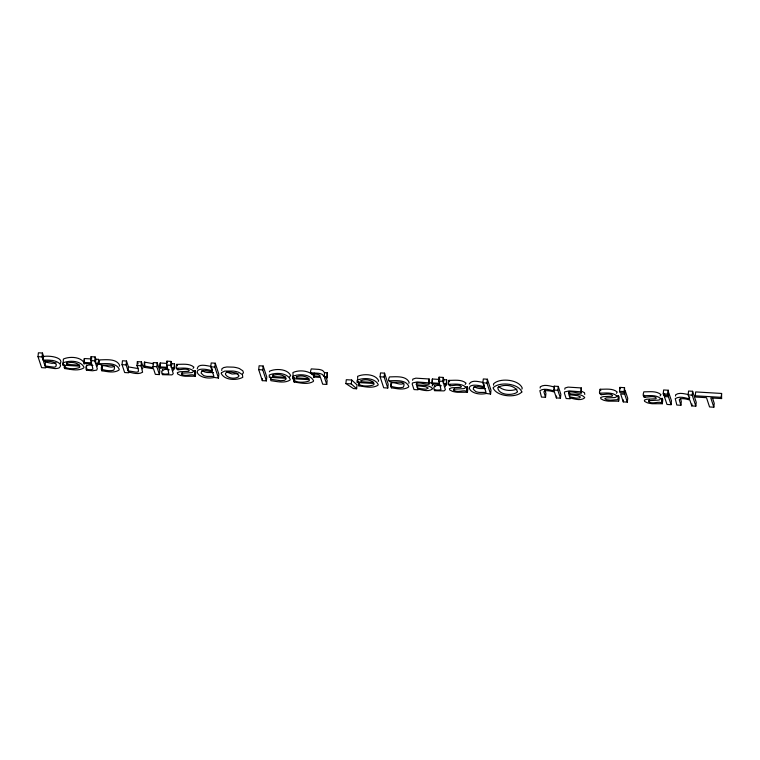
<?xml version="1.0" encoding="UTF-8"?>
<svg xmlns="http://www.w3.org/2000/svg" width="760" height="760" viewBox="0 0 760 760"><rect width="100%" height="100%" fill="white"/><g stroke="black" fill="none" stroke-linecap="round" stroke-linejoin="round"><path stroke-width="1.14" d="M66.69 364.401L66.776 363.498C70.537 361.475 76.256 362.482 79.468 365.161L66.69 364.401L66.889 362.463M272.945 376.542L273.03 375.639C276.801 373.606 282.52 374.613 285.722 377.292L272.945 376.542L273.144 374.604M38 356.668L38.399 352.792L42.465 353.029L43.586 356.449L43.187 360.325A11.086 3.477 5.9 0 1 51.034 360.335C54.501 360.221 64.135 363.831 59.118 367.878A7.837 2.46 5.9 0 1 54.843 368.59L45.419 367.099L45.676 367.897L41.61 367.659L38 356.668L42.066 356.905L43.187 360.325M42.066 356.905L42.465 353.029M45.049 365.978L43.548 361.427C47.757 361.361 53.808 360.477 56.392 364.695L55.727 366.748L54.14 367.194L45.049 365.978L45.448 362.102L44.849 360.278M64.334 365.161C63.526 369.578 76.598 369.284 79.677 367.356L79.8 366.177L63.07 365.19L63.394 359.034C69.559 356.221 81.177 356.611 84.407 363.356L84.075 364.135M64.372 367.108L64.572 365.17M63.07 365.19L62.995 362.909C69.16 360.097 80.778 360.497 84.008 367.232L83.676 368.011C78.043 371.402 70.775 369.341 64.619 368.543L64.913 365.636M92.938 365.512C83.495 362.644 83.676 372.144 92.948 369.208L91.77 363.954L84.293 363.517L83.932 362.416L84.331 358.53L91.808 358.976M84.293 363.517L84.331 358.53M83.932 362.416L91.409 362.852L90.668 360.582L91.067 356.706L95.133 356.944L95.874 359.214L98.62 359.375L98.581 364.353L95.836 364.192L97.28 368.572L96.757 370.101L92.635 370.776L86.497 370.234L86.507 365.161M91.409 362.852L91.609 360.915M98.581 364.353L98.221 363.251L95.475 363.09L94.734 360.82L95.133 356.944M95.475 363.09L95.874 359.214M98.221 363.251L98.62 359.375M114.19 366.31C109.896 369.455 100.254 361.304 101.394 369.284C105.374 370.291 109.715 371.402 113.791 370.187C118.902 359.66 94.173 370.832 99.969 359.869C106.314 359.784 116.764 358.435 119.653 365.446L119.311 366.253M101.631 369.293L102.03 365.417M99.569 363.745C105.915 363.669 116.365 362.311 119.254 369.331L118.911 370.139C113.962 373.35 107.379 371.564 101.878 370.776L102.182 367.859M141.436 361.893L141.037 365.769L142.595 372.219C138.415 374.832 132.857 373.027 128.421 371.906L128.706 372.79L124.65 372.542L122.046 364.658L122.455 360.772L126.511 361.019L128.45 366.909L128.05 370.785L136.04 372.153A3.154 0.988 5.9 0 0 138.254 371.744L138.443 370.025L136.971 365.531L137.37 361.655L141.436 361.893L143.118 367.013L142.471 368.809M128.05 370.785L126.112 364.895L126.511 361.019M144.03 365.987L153.14 367.631L153.159 362.587L157.215 362.824L159.818 370.719L159.41 374.594L155.353 374.357L153.511 368.752L144.486 367.374L144.03 365.987L144.428 362.111L153.539 363.755M144.486 367.374L144.79 364.467M159.41 374.594L156.816 366.7L157.215 362.824M169.243 369.797C159.571 367.498 158.84 376.143 168.843 373.673L167.666 368.419L160.189 367.983L159.828 366.88L160.227 362.995L166.639 363.375M160.189 367.983L160.227 362.995M159.828 366.88L167.305 367.317L166.564 365.047L166.963 361.171L171.028 361.409L171.769 363.679L171.37 367.555L174.116 367.716L174.477 368.818L171.732 368.657L173.261 373.644L171.95 374.88L162.393 374.699L162.004 373.502M167.305 367.317L167.504 365.38M171.37 367.555L170.63 365.284L171.028 361.409M174.116 367.716L174.515 363.841L171.769 363.679M174.477 368.818L174.515 363.841M193.895 371.079C196.85 369.844 195.282 374.927 195.329 376.238L185.25 376.257A9.319 2.926 5.9 0 1 180.253 375.298L177.583 373.92L177.346 372.647L179.702 371.773L188.718 371.308L189.297 370.614C185.355 366.082 173.195 374.452 176.823 364.353C182.314 364.43 189.496 363.166 193.905 367.156L193.087 368.41M195.329 376.238C193.268 372.637 185.839 377.273 181.991 374.414L182.191 372.466M194.617 374.737L195.016 370.861M194.835 374.747L195.234 370.87M212.078 370.766L210.786 366.833L211.185 362.957L215.251 363.195L218.861 374.186L218.462 378.062L214.282 377.463C196.393 381.244 188.214 363.945 212.078 370.766L212.277 368.818M218.462 378.062L214.852 367.07L215.251 363.195M258.704 369.654L259.103 365.778L263.169 366.016L266.779 377.007L266.38 380.883L262.314 380.646L258.704 369.654L262.77 369.892L266.38 380.883M262.77 369.892L263.169 366.016M262.314 380.646L262.513 378.708M270.398 379.231L280.763 380.731L284.63 380.285L286.14 378.945L286.064 378.309L269.325 377.321L269.249 375.041C275.424 372.238 287.033 372.628 290.263 379.373L289.93 380.142C284.297 383.534 277.029 381.472 270.873 380.674L270.598 377.292M270.636 379.24L270.835 377.302M294.006 377.691C291.678 383.42 306.052 382.745 309.234 380.865L309.367 379.677L292.628 378.698L292.933 375.782M293.94 380.617L294.243 377.71M292.628 378.698L292.562 376.418C298.727 373.606 310.346 373.996 313.576 380.741L313.243 381.52C307.61 384.902 300.342 382.85 294.177 382.052L294.481 379.145M313.5 375.915L320.226 376.314L319.589 375.193C315.979 372.305 307.952 377.178 311.277 368.894L318.924 369.408A6.641 2.08 5.9 0 1 322.715 370.576L324.558 372.666L324.159 376.542L326.904 376.703L327.265 377.805L324.52 377.644L326.752 384.437L322.687 384.199L320.454 377.406L313.861 377.017L313.699 373.977M313.861 377.017L314.26 373.141M326.904 376.703L327.303 372.827L324.558 372.666M327.265 377.805L327.303 372.827M326.752 384.437L327.151 380.56L326.192 377.653M345.895 383.591L346.294 379.715L351.699 380.028L357.029 384.883L356.63 388.759L353.476 388.569L345.895 383.591L351.3 383.904L356.63 388.759M351.3 383.904L351.699 380.028M358.653 381.491C356.335 387.229 370.709 386.545 373.891 384.665L374.024 383.486L357.285 382.498L357.58 379.591M358.596 384.417L358.891 381.51M357.285 382.498L357.209 380.219C363.385 377.406 374.993 377.805 378.224 384.541L377.891 385.32C372.257 388.712 364.99 386.65 358.834 385.852L359.128 382.945M380.095 376.798L380.494 372.913L384.56 373.151L388.17 384.151L387.771 388.027L383.705 387.79L380.095 376.798L384.151 377.036L387.771 388.027M384.151 377.036L384.56 373.151M403.712 383.344C399.418 386.488 389.785 378.337 390.916 386.317C394.905 387.324 399.247 388.436 403.313 387.22C408.424 376.694 383.695 387.866 389.5 376.903C395.846 376.817 406.296 375.469 409.174 382.479L408.842 383.287M391.153 386.327L391.552 382.451M389.101 380.779C395.447 380.703 405.897 379.344 408.776 386.365L408.433 387.163C403.484 390.383 396.901 388.597 391.409 387.809L391.315 382.432M416.337 384.617C416.689 379.81 430.464 387.153 428.716 382.859L417.069 381.947L412.462 382.954L412.224 384.17L414 389.566L418.038 389.804L417.762 388.968C422.313 389.956 428.555 392.198 432.497 388.92L432.469 388.408C428.526 384.237 421.458 385.757 416.337 384.617L416.537 382.679M417.401 387.866L416.68 385.671L425.581 386.716L428.25 388.084L426.065 389.215L420.546 388.702L417.401 387.866L417.601 385.928M428.716 382.859L429.115 378.983L415.91 378.157L412.86 379.078L412.623 380.294M429.162 384.209L429.115 378.983M441.36 385.805C431.69 383.505 430.958 392.16 440.962 389.68L439.793 384.427L432.307 383.99L431.946 382.888L432.345 379.012L439.831 379.449M432.307 383.99L432.345 379.012M431.946 382.888L439.423 383.325L438.681 381.055L439.08 377.178L443.147 377.416L443.887 379.687L443.488 383.562L446.234 383.724L446.604 384.826L443.849 384.665L445.379 389.661L444.077 390.887L434.52 390.706L434.122 389.509M439.423 383.325L439.622 381.387M443.488 383.562L442.748 381.301L443.147 377.416M446.234 383.724L446.633 379.848L443.887 379.687M446.604 384.826L446.633 379.848M466.013 387.096C468.967 385.861 467.409 390.934 467.447 392.245L457.368 392.264A9.319 2.926 5.9 0 1 452.38 391.305L449.702 389.927L449.464 388.654L451.82 387.78L460.835 387.315L461.415 386.622C457.472 382.09 445.312 390.469 448.951 380.361C454.433 380.437 461.615 379.173 466.032 383.163L465.205 384.417M467.447 392.245C465.386 388.645 457.966 393.281 454.109 390.421L454.309 388.483M466.735 390.744L467.144 386.868M466.953 390.763L467.352 386.878M484.196 386.773L482.904 382.84L483.303 378.964L487.369 379.202L490.988 390.193L490.589 394.079L486.4 393.471C468.512 397.252 460.341 379.962 484.196 386.773L484.395 384.835M490.589 394.079L486.97 383.078L487.369 379.202M554.372 388.018L554.078 390.934C549.642 389.851 543.961 387.923 539.856 390.697L541.462 397.072L545.528 397.309L545.927 393.433L544.825 390.06M554.078 390.934L554.192 386.175L558.258 386.412L560.851 394.307L560.452 398.183L556.386 397.945L554.448 392.055L551.076 391.181A7.011 2.195 5.9 0 0 546.497 390.688L544.758 390.868L543.885 391.808L545.528 397.309M556.386 397.945L556.586 396.007M560.452 398.183L557.85 390.298L558.258 386.412M568.489 393.566C568.85 388.769 582.616 396.102 580.868 391.818L569.231 390.897L564.614 391.903L564.385 393.119L566.153 398.525L570.2 398.762L569.924 397.917C574.475 398.915 580.716 401.156 584.649 397.869L584.63 397.366C580.688 393.186 573.619 394.706 568.489 393.566L568.689 391.628M569.563 396.815L568.841 394.63L577.742 395.675L580.403 397.034L579.576 397.983L576.27 398.135L569.563 396.815L569.857 393.908M580.868 391.818L581.276 387.933L568.062 387.106L565.012 388.027L564.784 389.243M581.314 393.167L581.276 387.933M617.196 395.988C620.15 394.753 618.592 399.827 618.63 401.147L608.551 401.156A9.319 2.926 5.9 0 1 603.563 400.206L600.885 398.82L600.647 397.546L603.003 396.673L612.028 396.207L612.607 395.513C608.656 390.991 596.495 399.361 600.134 389.253C605.615 389.329 612.807 388.065 617.215 392.055L616.398 393.309M599.735 393.129C605.216 393.205 612.408 391.941 616.816 395.941L615.989 397.185L614.517 397.565L606.356 397.917L604.779 398.743L606.499 399.722L610.308 400.206L617.928 399.637L618.327 395.76M618.63 401.147L618.535 395.779M619.495 391.276L619.894 387.391L624.53 387.666L624.577 392.92L619.951 392.654L619.495 391.276L624.121 391.542L624.577 392.92M624.121 391.542L624.53 387.666M627.323 402.116L624.73 394.231L625.128 390.345L627.731 398.24L627.323 402.116L623.267 401.878L623.466 399.94M660.924 398.563C663.879 397.328 662.311 402.401 662.35 403.721L652.279 403.731A9.319 2.926 5.9 0 1 647.283 402.772L644.603 401.394L644.366 400.121L646.722 399.247L655.747 398.781L656.327 398.088C652.384 393.556 640.214 401.935 643.853 391.827C649.334 391.903 656.526 390.64 660.934 394.63L660.117 395.884M643.919 397.128L644.119 395.181M662.35 403.721C660.288 400.111 652.869 404.748 649.011 401.888L649.22 399.95M661.646 402.211L662.045 398.335M661.865 402.23L662.264 398.344M663.223 393.841L663.622 389.965L668.249 390.241L668.297 395.494L663.67 395.219L663.223 393.841L667.85 394.117L668.297 395.494M663.67 395.219L663.869 393.281M671.051 404.69L668.448 396.796L668.857 392.92L671.45 400.815L671.051 404.69L666.986 404.453L664.392 396.558L664.591 394.62M667.85 394.117L668.249 390.241M689.653 396.957L689.453 398.895C685.017 397.822 679.336 395.884 675.241 398.658L676.846 405.033L680.903 405.27L681.311 401.394L680.57 399.152M689.453 398.895L688.151 394.915L688.55 391.039L692.616 391.276L696.226 402.268L695.827 406.153L691.761 405.916L689.823 400.016L686.451 399.142A7.011 2.195 5.9 0 0 681.881 398.648L680.133 398.838L679.26 399.779L680.903 405.27M695.827 406.153L692.208 395.152L692.616 391.276M691.761 405.916L691.961 403.969M695.286 395.798L695.685 391.923L721.591 393.452L721.601 398.572L710.79 397.936L713.839 407.208L709.555 406.961L706.505 397.68L695.694 397.043L695.286 395.798L721.192 397.328L721.601 398.572M713.839 407.208L714.239 403.332L712.547 398.173M721.192 397.328L721.591 393.452M177.745 368.771L177.982 370.034M449.863 384.778L450.101 386.051M469.233 384.037C471.608 379.44 478.752 381.776 482.866 382.384M521.873 389.13L522.253 388.084C518.757 379.278 499.443 377.577 493.468 383.971L493.63 385.197M269.373 371.858L269.648 371.165C275.823 368.353 287.432 368.752 290.662 375.497L289.57 376.912M313.642 377.644L313.975 376.865M378.29 381.444L378.623 380.665C375.392 373.92 363.784 373.53 357.618 376.342L357.684 378.623M584.772 394.459L584.516 392.711L581.97 391.428M60.372 363.47C63.07 358.748 54.796 356.839 51.433 356.459A11.086 3.477 5.9 0 0 43.586 356.449M242.497 374.101L243.438 372.656L242.829 370.813L239.333 368.514A9.728 3.049 5.9 0 0 233.482 367.156L226.832 366.966L223.668 367.584L221.901 368.771L221.739 370.49M97.156 366.225L97.679 364.686M173.052 370.69L173.575 369.151M445.17 386.697L445.692 385.159M432.079 385.909L432.611 385.51M516.99 389.082C511.242 391.428 503.215 390.82 498.569 386.441M56.136 362.862L52.003 363.346L45.448 362.102M238.146 373.663L232.009 374.005L226.803 372.087M213.465 372.58L207.651 372.523A5.747 1.805 5.9 0 1 204.012 371.649L202.379 370.642M485.583 388.597L479.769 388.541A5.747 1.805 5.9 0 1 476.14 387.657L474.497 386.65M176.424 368.229C181.916 368.305 189.097 367.042 193.505 371.032L192.689 372.286L191.216 372.666L182.03 373.169L181.478 373.834L181.991 374.414M448.542 384.237C454.034 384.313 461.215 383.049 465.623 387.04L464.806 388.293L463.334 388.673L454.147 389.177L453.596 389.851L454.109 390.421M643.454 395.703C648.936 395.779 656.127 394.516 660.535 398.506L659.718 399.76L658.236 400.14L649.059 400.644L648.498 401.318L649.011 401.888M310.878 372.78L318.526 373.284A6.641 2.08 5.9 0 1 322.316 374.462L324.159 376.542M210.786 366.833L214.852 367.07M482.904 382.84L486.97 383.078M688.151 394.915L692.208 395.152M90.668 360.582L94.734 360.82M166.564 365.047L170.63 365.284M438.681 381.055L442.748 381.301M177.507 365.778L176.823 364.353M449.625 381.795L448.951 380.361M600.818 390.688L600.134 389.253M122.046 364.658L126.112 364.895M136.971 365.531L141.037 365.769M152.75 366.462L156.816 366.7M553.793 390.051L557.85 390.298M624.73 394.231L620.663 393.993L623.267 401.878M664.392 396.558L668.448 396.796M687.895 394.44C684.019 393.756 679.079 392.245 675.64 394.782L675.554 396.036M210.739 366.377C206.919 365.75 197.704 363.128 197.267 368.923M128.45 366.909L136.439 368.277A3.154 0.988 5.9 0 0 138.149 368.096M429.808 382.479L432.354 383.762L432.896 385.044M644.689 397.005L645.003 397.518M600.97 394.44L601.283 394.943M313.87 375.953C309.244 370.471 299.221 369.616 292.961 372.533L293.037 374.813M619.894 387.391L620.35 388.769M554.192 386.175L554.477 387.049C550.04 385.976 544.359 384.047 540.265 386.812L540.179 388.065M439.08 377.178L439.574 378.689M434.52 385.633L434.919 386.83M390.916 386.317L391.409 387.809M358.359 384.408L358.834 385.852M293.702 380.599L294.177 382.052M166.963 361.171L167.457 362.681M162.402 369.626L162.792 370.823M144.428 362.111L144.884 363.498M137.37 361.655L138.111 363.897M101.793 365.398L102.277 366.89M101.394 369.284L101.878 370.776M91.067 356.706L91.561 358.216M86.108 369.037L86.497 370.234M64.135 367.099L64.619 368.543M238.725 375.392L238.725 376.675C235.134 379.259 228.066 378.527 225.539 374.613L225.52 373.302L226.499 372.438A5.519 1.729 5.9 0 1 229.643 371.934L236.255 373.008L238.725 375.392M296.343 377.007L296.257 377.91L309.035 378.66C305.824 375.981 300.105 374.984 296.343 377.007M360.99 380.808L360.905 381.71L373.683 382.47C370.481 379.791 364.762 378.784 360.99 380.808M517.399 391.457L517.18 392.274C511.993 395.903 498.398 395.238 497.762 387.524C503.158 383.962 514.814 384.645 517.399 391.457M221.502 372.647L221.217 373.445C224.494 380.418 236.702 380.665 242.763 377.321L242.43 374.69L238.934 372.39A9.728 3.049 5.9 0 0 233.073 371.041L224.703 371.079L221.502 372.647M521.854 391.96C515.926 398.373 496.536 396.663 493.069 387.847C499.044 381.453 518.358 383.154 521.854 391.96M201.704 371.079L201.096 373.151L203.614 375.526A5.747 1.805 5.9 0 0 207.252 376.409L213.93 376.399L212.448 371.877L205.703 370.604L201.704 371.079M473.831 387.096L473.214 389.158L475.731 391.542A5.747 1.805 5.9 0 0 479.37 392.416L486.048 392.407L484.566 387.885L477.822 386.612L473.831 387.096"/></g></svg>
